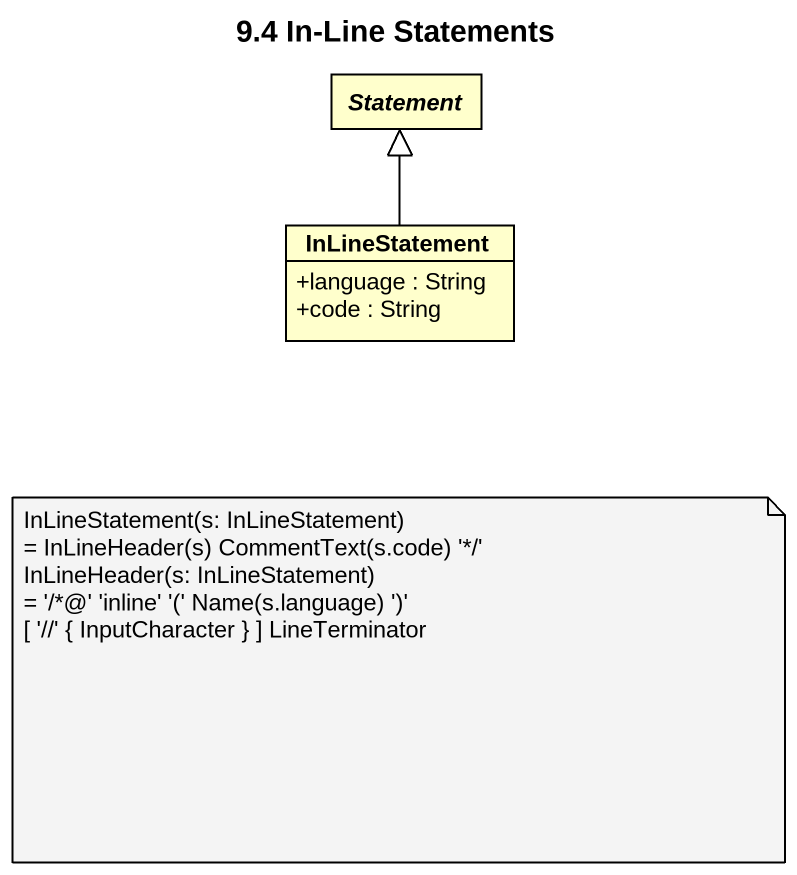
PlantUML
@startuml
title 9.4 In-Line Statements
hide circle
hide empty members
skinparam classAttributeIconSize 0
abstract class Statement
class InLineStatement {
  +language : String
  +code : String
}
InLineStatement -up-|> Statement
note as N1
  InLineStatement(s: InLineStatement)
  ~= InLineHeader(s) CommentText(s.code) '*/'
  InLineHeader(s: InLineStatement)
  ~= '/*@' 'inline' '(' Name(s.language) ')'
  [ '//' { InputCharacter } ] LineTerminator
end note
@enduml
